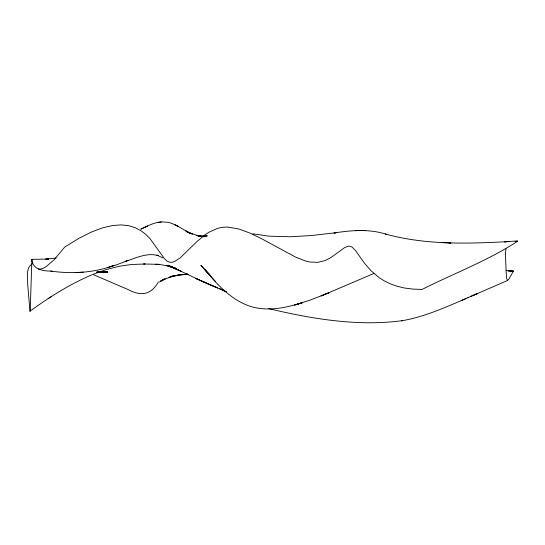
<?xml version="1.0" encoding="UTF-8"?>
<svg xmlns="http://www.w3.org/2000/svg" width="545" height="545" viewBox="0 0 545 545"><rect width="100%" height="100%" fill="white"/><g stroke="black" fill="none" stroke-linecap="round" stroke-linejoin="round"><path stroke-width="0.82" d="M56.19 258.017L45.589 259.202L48.73 259.038L31.889 259.359L30.268 309.178A20.39 0.661 90 0 1 29.989 311.263L27.7 284.585L27.332 272.895L28.531 267.97L29.955 265.756L32.128 263.869M506.012 248.874L505.392 253.255L506.257 273.91L506.652 278.468L507.422 280.43L508.655 279.462L513.444 271.137L508.172 270.831L513.404 271.029M158.452 281.84C150.829 295.322 140.808 296.378 127.782 289.422L92.718 274.367M30.036 311.195C49.404 297.1 69.815 284.17 91.928 274.803M48.158 298.619L50.992 296.78M159.467 282.051L163.861 279.19L160.325 281.404L165.176 278.747L161.136 280.777L172.649 276.097L168.678 277.494L178.671 274.973L187.603 274.312L182.296 274.442L171.573 276.356L178.671 274.973L187.807 274.36M144.541 227.408L147.531 226.025L140.808 229.145C147.354 226.1 153.888 222.401 161.266 222.013M473.755 295.138L477.618 293.428L467.801 297.747M470.744 296.46L507.695 280.43M268.767 308.654C312.319 318.989 358.051 326.659 402.714 320.617L401.617 320.814C424.092 316.965 445.088 307.571 465.886 298.585M468.72 297.345L462.003 300.281M374.224 273.331L321.23 295.935M93.57 274.128L106.459 269.496L119.478 266.192L131.508 264.502L145.011 263.998L143.362 264.005M321.168 295.915L328.846 292.788L309.73 300.275L294.613 304.968L302.434 302.686L298.347 303.94M108.08 267.466L114.423 265.292C94.176 272.875 71.947 274.121 50.665 271.063C42.449 271.117 32.278 269.08 31.889 259.359M515.093 241.503L517.75 241.128C487.986 260.673 453.89 273.386 422.116 289.422L412.817 289.102L404.472 288.005L397.026 286.227L390.404 283.87L384.552 281.036L379.395 277.821L370.92 270.661L364.462 263.201L355.544 250.577L352.036 247.035L350.306 246.265L348.541 246.142L344.835 247.464L330.951 257.567L324.895 260.619L317.864 262.336L309.717 262.009L305.18 260.885L295.295 256.961L261.634 238.73L250.012 233.083L238.662 228.941L227.858 227.081L222.755 227.245L217.877 228.232L208.824 232.293L204.613 235.113L196.799 241.694L180.245 257.853L174.604 261.552L171.954 262.315L169.406 262.179L166.94 261.021L164.542 258.78L149.95 238.574L145.76 234.377L140.896 230.678L135.249 227.708L128.709 225.698L121.174 224.894L112.529 225.521L102.671 227.81L91.492 232.013L78.889 238.349L64.739 247.055L54.207 259.672L46.25 266.587L43.116 268.31L40.487 269.08L38.32 269.053M110.281 266.703L116.528 264.85L128.102 260.367L125.118 261.505C135.698 258.16 146.891 252.335 158.227 255.605L156.899 255.121L162.798 257.853M510.74 271.744L513.015 271.083L506.285 270.565M298.667 303.844C283.168 308.354 266.253 311.331 250.475 306.392C231.387 300.172 217.278 284.728 204.92 269.666L215.439 281.493M336.558 232.647L333.99 232.994C351.348 230.269 369.408 228.798 386.425 234.282M335.904 232.735L310.95 235.569L290.267 236.755L268.78 236.162L252.819 233.805M158.105 222.374L161.729 221.883L168.146 222.319L172.002 223.423L178.174 226.434L175.109 224.724M200.628 236.53L207.373 235.876L199.45 236.292L205.853 236.394L198.162 235.937L204.225 236.782L196.786 235.508L200.07 236.401M96.649 272.343L101.411 272.003L96.547 272.343M517.409 240.931L504.323 241.823L509.064 241.551C467.753 243.819 425.475 245.107 385.22 233.969M96.52 272.357L107.767 272.01L98.059 272.003L102.787 272.466L98.318 271.935M75.135 272.589L83.283 272.139M144.909 264.005L159.004 264.38L169.686 266.253L166.402 265.333L173.882 267.936L181.601 271.478L166.552 265.258L174.155 268.065L204.15 282.242M155.618 264.196L159.004 264.38M449.107 242.913L450.865 242.988L441.845 242.566M98.182 271.969L102.004 272.214L98.059 271.901M187.712 274.264L186.404 274.155L188.052 274.346M50.665 271.063L52.524 271.301M200.131 236.387L187.085 232.054L192.385 234.091L185.845 230.998L190.907 233.676L175.981 225.214M168.786 265.81L176.267 268.569M168.78 265.817L176.246 268.624L169.127 265.817M209.518 284.633L217.503 287.855L195.825 278.468L226.25 291.813M168.8 265.708L175.483 268.433L168.991 265.783M202.365 281.384L210.547 285.076M219.492 288.394L226.216 291.664M209.852 274.707L200.853 265.326L210.465 276.22M358.29 230.528L355.66 230.671L358.29 230.528M101.288 272.071L96.424 272.268L107.794 272.193L101.281 272.071M359.986 230.494L357.833 230.555L362.752 230.494L359.986 230.494M364.939 230.555L362.071 230.487L364.939 230.555"/></g></svg>
